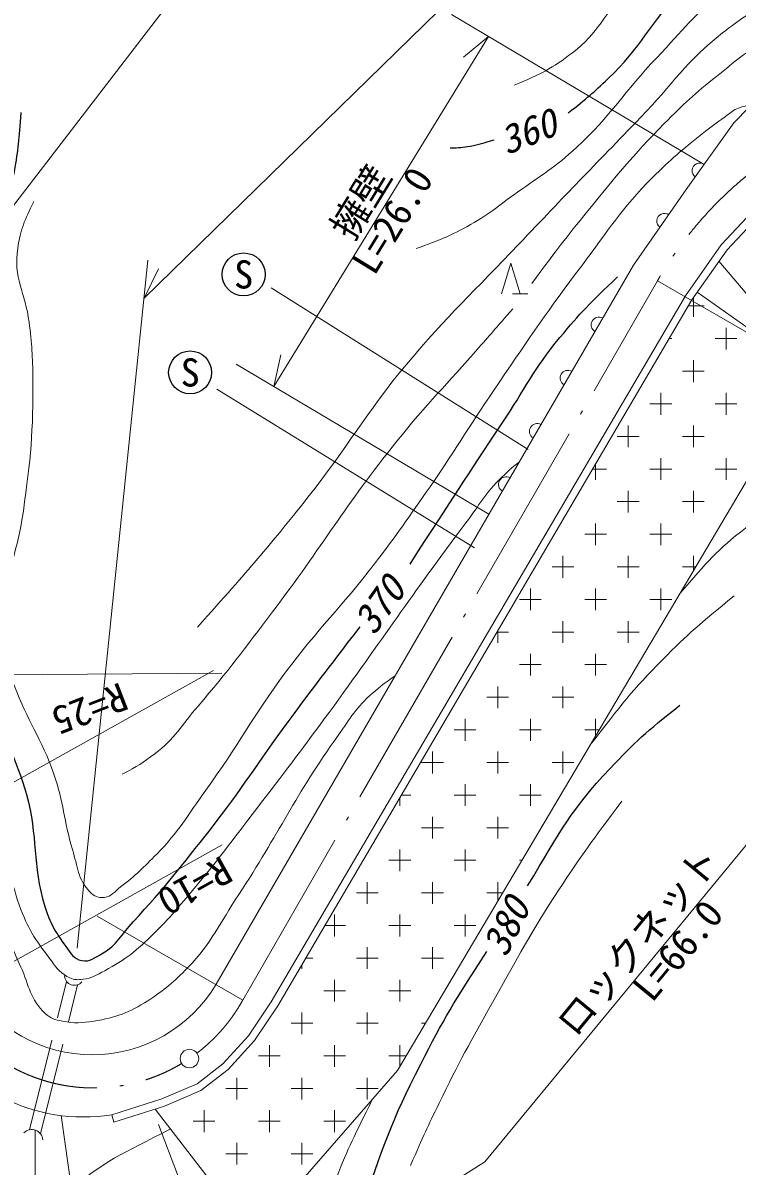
# Model space of a CAD drawing. Units: millimetres, scale not verified. Extents: x 40000 to 680144, y 20000 to 380000.
# Drawn here: x 119738 to 166182, y 243147 to 317526 of the extents above; entities that cross this region are included whole.
import ezdxf
from ezdxf.enums import TextEntityAlignment as Align

# ---------------------------------------------------------------- set-up
doc = ezdxf.new("R2010")
doc.units = ezdxf.units.MM
doc.header["$LTSCALE"] = 1000
doc.linetypes.add('DASHED', pattern=[7.5, 6, -1.5])
doc.linetypes.add('LONG_DASHED_DOTTED', pattern=[15.25, 12, -1.5, 0.25, -1.5])
for name, color, linetype, lineweight in [('M-BGD', 7, 'Continuous', 13), ('M-BMK', 2, 'LONG_DASHED_DOTTED', 13), ('M-STR-HTXT', 7, 'Continuous', 13), ('M-STR-STRC', 7, 'Continuous', 25)]:
    doc.layers.add(name, color=color, linetype=linetype, lineweight=lineweight)
doc.styles.add('ＭＳ ゴシック', font='')
doc.styles.get('ＭＳ ゴシック').set_extended_font_data('MS Gothic')

msp = doc.modelspace()

# ---------------------------------------------------------------- linework, layer by layer
at = {"layer": 'M-BGD'}
for p, q in [((167945, 298532), (165004, 302019)), ((150869, 299903), (151469, 301903)), ((151469, 301903), (152069, 299903)), ((151569, 299903), (152569, 299903)), ((163010, 299107), (164049, 299107)), ((163342, 299641), (163342, 298400)), ((165463, 297692), (165463, 296278)), ((161766, 296985), (161928, 296985)), ((164756, 296985), (166171, 296985)), ((163342, 295571), (163342, 294157)), ((162635, 294864), (164049, 294864)), ((161221, 293450), (161221, 292036)), ((165463, 293450), (165463, 292036)), ((160514, 292743), (161928, 292743)), ((164756, 292743), (166171, 292743)), ((159100, 291328), (159100, 289914)), ((163342, 291328), (163342, 289914)), ((158392, 290621), (159807, 290621)), ((162635, 290621), (164049, 290621)), ((156978, 288821), (156978, 287793)), ((161221, 289207), (161221, 287793)), ((165463, 289207), (165463, 287793)), ((156790, 288500), (157685, 288500)), ((160514, 288500), (161928, 288500)), ((164756, 288500), (166171, 288500)), ((158392, 286379), (159807, 286379)), ((159100, 287086), (159100, 285672)), ((162635, 286379), (164049, 286379)), ((163342, 287086), (163342, 285672)), ((156978, 284965), (156978, 283550)), ((161221, 284965), (161221, 283550)), ((156271, 284257), (157685, 284257)), ((160514, 284257), (161928, 284257)), ((154857, 282843), (154857, 281429)), ((159100, 282843), (159100, 281429)), ((163342, 282843), (163342, 281884)), ((154150, 282136), (155564, 282136)), ((158392, 282136), (159807, 282136)), ((162635, 282136), (163491, 282136)), ((152736, 280722), (152736, 279308)), ((156978, 280722), (156978, 279308)), ((161221, 280722), (161221, 279308)), ((152028, 280015), (153443, 280015)), ((156271, 280015), (157685, 280015)), ((160514, 280015), (161928, 280015)), ((154857, 278601), (154857, 277186)), ((159100, 278601), (159100, 277186)), ((150570, 277893), (151321, 277893)), ((150614, 277969), (150614, 277186)), ((154150, 277893), (155564, 277893)), ((158392, 277893), (159807, 277893)), ((152736, 276479), (152736, 275065)), ((156978, 276479), (156978, 275065)), ((152028, 275772), (153443, 275772)), ((156271, 275772), (157685, 275772)), ((150614, 274358), (150614, 272944)), ((154857, 274358), (154857, 272944)), ((149907, 273651), (151321, 273651)), ((154150, 273651), (155564, 273651)), ((148493, 272237), (148493, 270822)), ((152736, 272237), (152736, 270822)), ((156978, 272237), (156978, 271132)), ((147786, 271530), (149200, 271530)), ((152028, 271530), (153443, 271530)), ((156271, 271530), (157213, 271530)), ((146372, 270115), (146372, 268701)), ((150614, 270115), (150614, 268701)), ((154857, 270115), (154857, 268701)), ((145664, 269408), (147079, 269408)), ((149907, 269408), (151321, 269408)), ((154150, 269408), (155564, 269408)), ((148493, 267994), (148493, 266580)), ((152736, 267994), (152736, 266580)), ((144250, 267117), (144250, 266580)), ((144350, 267287), (144957, 267287)), ((147786, 267287), (149200, 267287)), ((152028, 267287), (153443, 267287)), ((146372, 265873), (146372, 264458)), ((150614, 265873), (150614, 264458)), ((145664, 265166), (147079, 265166)), ((149907, 265166), (151321, 265166)), ((144250, 263751), (144250, 262337)), ((148493, 263751), (148493, 262337)), ((143543, 263044), (144957, 263044)), ((147786, 263044), (149200, 263044)), ((152028, 263044), (152191, 263044)), ((142129, 261630), (142129, 260216)), ((146372, 261630), (146372, 260216)), ((150614, 261630), (150614, 260380)), ((141422, 260923), (142836, 260923)), ((145664, 260923), (147079, 260923)), ((149907, 260923), (150935, 260923)), ((140008, 259509), (140008, 258094)), ((144250, 259509), (144250, 258094)), ((148493, 259509), (148493, 258094)), ((139374, 258802), (140715, 258802)), ((143543, 258802), (144957, 258802)), ((147786, 258802), (149200, 258802)), ((142129, 257387), (142129, 255973)), ((146372, 257387), (146372, 255973)), ((138129, 256680), (138593, 256680)), ((141422, 256680), (142836, 256680)), ((145664, 256680), (147079, 256680)), ((137886, 256266), (137886, 255973)), ((140008, 255266), (140008, 253852)), ((144250, 255266), (144250, 253852)), ((139301, 254559), (140715, 254559)), ((143543, 254559), (144957, 254559)), ((137886, 253145), (137886, 251731)), ((142129, 253145), (142129, 251731)), ((137179, 252438), (138593, 252438)), ((141422, 252438), (142836, 252438)), ((145664, 252438), (145913, 252438)), ((135765, 251023), (135765, 249609)), ((140008, 251023), (140008, 249609)), ((144250, 251023), (144250, 249628)), ((135058, 250316), (136472, 250316)), ((139301, 250316), (140715, 250316)), ((143543, 250316), (144657, 250316)), ((133644, 248902), (133644, 247488)), ((137886, 248902), (137886, 247488)), ((142129, 248902), (142129, 247488)), ((132937, 248195), (134351, 248195)), ((137179, 248195), (138593, 248195)), ((141422, 248195), (142836, 248195)), ((125512, 246495), (125662, 246018)), ((131522, 246781), (131522, 245367)), ((135765, 246781), (135765, 245367)), ((140008, 246781), (140008, 245367)), ((128975, 246033), (128976, 246031)), ((130815, 246074), (132229, 246074)), ((135058, 246074), (136472, 246074)), ((139301, 246074), (140715, 246074)), ((133644, 244659), (133644, 243245)), ((137886, 244659), (137886, 243245)), ((132937, 243952), (134351, 243952)), ((137179, 243952), (138593, 243952))]:
    msp.add_line(p, q, dxfattribs=at)
at = {"layer": 'M-BGD', "linetype": 'DASHED'}
for p, q in [((120173, 245513), (122580, 255167)), ((120883, 245252), (123300, 254947))]:
    msp.add_line(p, q, dxfattribs=at)
at = {"layer": 'M-BGD'}
for points in [[(132310, 254978), (159445, 301766), (162868, 306680), (165960, 311014), (167948, 313030), (169052, 313747), (171288, 314410), (174021, 314686), (180564, 314879), (185616, 314686), (189886, 314207), (205165, 311909)], [(125512, 246495), (128770, 247516), (131061, 248510), (132745, 249808), (134411, 251630), (135883, 253839), (162821, 299773), (165140, 303086), (167137, 305211), (169511, 307144), (172015, 308690), (175199, 310052), (178567, 310935), (181548, 311174), (185008, 311064), (188358, 310530), (204504, 307940)], [(125662, 246018), (128945, 247047), (131317, 248076), (133085, 249438), (134806, 251321), (136307, 253573), (163242, 299502), (165529, 302769), (167479, 304845), (169802, 306736), (172245, 308245), (175361, 309578), (178651, 310440), (181560, 310674), (184961, 310565), (188279, 310037), (204389, 307452)], [(128338, 246857), (134720, 238592), (144100, 249375), (170406, 293819), (166907, 297656), (163591, 300000)]]:
    msp.add_lwpolyline(points, dxfattribs=at)
for centre, radius, start, end in [((163751, 307910), 500, 54.97647, 234.97647), ((161455, 304635), 500, 54.97647, 234.97647), ((157189, 297876), 500, 59.88829, 239.88829), ((155182, 294416), 500, 59.88829, 239.88829), ((153175, 290956), 500, 59.88829, 239.88829), ((151169, 287495), 500, 59.88829, 239.88829), ((123090, 255547), 636, 182.23225, 319.96115), ((124247, 259780), 9384, 211.21982, 329.22262), ((123661, 257811), 11466, 205.99205, 279.29011), ((120315, 244802), 725, 4.9511, 135.02177)]:
    msp.add_arc(centre, radius, start, end, dxfattribs=at)
for points, knots in [([(85894, 330266), (88173, 329217), (88933, 328933), (90953, 328280), (94060, 327277), (95926, 327156), (99153, 326665), (101502, 326308), (102877, 326506), (105199, 326003), (106834, 325649), (107814, 325482), (109257, 324636), (111538, 323299), (112293, 321801), (113854, 319667), (115088, 317979), (115755, 316942), (116380, 314946), (116949, 313129), (116973, 312004), (116918, 310101), (116845, 307570), (115940, 306249), (115759, 303724), (115582, 301255), (115779, 299862), (115800, 297388), (115828, 294233), (115949, 292466), (115883, 289313), (115848, 287643), (115724, 286712), (115593, 285047), (115386, 282414), (114796, 280956), (114930, 278318), (115009, 276767), (115143, 275893), (115510, 274384), (116004, 272356), (116543, 271294), (117125, 269290), (117695, 267331), (117931, 266211), (118450, 264238), (118902, 262523), (118982, 261507), (119610, 259849), (120149, 258424), (120676, 257707), (121598, 256494), (121983, 255987), (122221, 255660), (122799, 255390), (123103, 255248), (123321, 255265), (123654, 255307), (124240, 255382), (124541, 255581), (125062, 255859), (126434, 256592), (127132, 257168), (128237, 258261), (129329, 259340), (129875, 260010), (130860, 261187), (132651, 263328), (133552, 264609), (135256, 266819), (136999, 269079), (137960, 270357), (139646, 272658), (143159, 277453), (144971, 280253), (148549, 284999), (149437, 286176), (149816, 286948), (150882, 287967), (151310, 288376), (151471, 288538), (152022, 288967)], [0, 0, 0, 0, 1, 1, 1, 2, 2, 2, 3, 3, 3, 4, 4, 4, 5, 5, 5, 6, 6, 6, 7, 7, 7, 8, 8, 8, 9, 9, 9, 10, 10, 10, 11, 11, 11, 12, 12, 12, 13, 13, 13, 14, 14, 14, 15, 15, 15, 16, 16, 16, 17, 17, 17, 18, 18, 18, 19, 19, 19, 20, 20, 20, 21, 21, 21, 22, 22, 22, 23, 23, 23, 24, 24, 24, 25, 25, 25, 26, 26, 26, 27, 27, 27, 27]), ([(151693, 313465), (153449, 314209), (154127, 314553), (155472, 315577), (157159, 316863), (157570, 318141), (159033, 319677), (160635, 321358), (161410, 322485), (163340, 323777), (164708, 324692), (165623, 325046), (167233, 325392), (169036, 325779), (170124, 325706), (171954, 325474), (174242, 325184), (175474, 324720), (177710, 324149), (181436, 323199), (183489, 322535), (187193, 321499), (190315, 320626), (192042, 320058), (195185, 319263), (198738, 318364), (200776, 318060), (204337, 317192), (208629, 316146), (211067, 315656), (215270, 314293), (217776, 313481), (219320, 313287), (221605, 311974), (222287, 311583), (222669, 311334), (223220, 310774), (223706, 310280), (223871, 310038), (224297, 309366)], [0, 0, 0, 0, 1, 1, 1, 2, 2, 2, 3, 3, 3, 4, 4, 4, 5, 5, 5, 6, 6, 6, 7, 7, 7, 8, 8, 8, 9, 9, 9, 10, 10, 10, 11, 11, 11, 12, 12, 12, 13, 13, 13, 13]), ([(101463, 323643), (104016, 322877), (105039, 322620), (107012, 321352), (108697, 320269), (109614, 319544), (110904, 318011), (111975, 316739), (112448, 315886), (113058, 314340), (113829, 312384), (113951, 311161), (114134, 309067), (114318, 306976), (113806, 305807), (113720, 303711), (113596, 300662), (113717, 298949), (113748, 295898), (113791, 291660), (114191, 289278), (113921, 285048), (113775, 282768), (113182, 281552), (112954, 279278), (112710, 276838), (112174, 275432), (112568, 273011), (112845, 271308), (113290, 270410), (113948, 268815), (115110, 266002), (116061, 264560), (117289, 261775), (118256, 259580), (118628, 258278), (119608, 256088), (120149, 254877), (120218, 253990), (121181, 253079), (121532, 252747), (121839, 252675), (122313, 252582), (123096, 252428), (123569, 252453), (124356, 252582), (125801, 252818), (126636, 253108), (127862, 253907), (128966, 254626), (129546, 255109), (130457, 256060), (132021, 257694), (132529, 258918), (133770, 260809), (136386, 264793), (137461, 267282), (140230, 271162), (141036, 272291), (141426, 273005), (142474, 273915), (143013, 274384), (143235, 274570), (143933, 275020)], [0, 0, 0, 0, 1, 1, 1, 2, 2, 2, 3, 3, 3, 4, 4, 4, 5, 5, 5, 6, 6, 6, 7, 7, 7, 8, 8, 8, 9, 9, 9, 10, 10, 10, 11, 11, 11, 12, 12, 12, 13, 13, 13, 14, 14, 14, 15, 15, 15, 16, 16, 16, 17, 17, 17, 18, 18, 18, 19, 19, 19, 20, 20, 20, 21, 21, 21, 21]), ([(145311, 302837), (146864, 303404), (147369, 303600), (148603, 304266), (149971, 305004), (150628, 305601), (151895, 306502), (153433, 307596), (154360, 308141), (155746, 309422), (157993, 311497), (158852, 313049), (160964, 315261), (162649, 317025), (163460, 318184), (165416, 319643), (166419, 320392), (166992, 320867), (168176, 321272), (169205, 321624), (169851, 321673), (170937, 321631), (172953, 321553), (174044, 321116), (176017, 320692), (179068, 320038), (180759, 319589), (183802, 318898), (188953, 317728), (191862, 317176), (196999, 315944), (199684, 315299), (201190, 314938), (203845, 314177), (205829, 313608), (206981, 313397), (208897, 312631), (210618, 311943), (211638, 311633), (213204, 310643), (214118, 310066), (214689, 309754), (215358, 308904), (215974, 308120), (216341, 307659), (216683, 306723), (216870, 306210), (216882, 305888), (216904, 305343), (216926, 304773), (216885, 304540), (216775, 303888)], [0, 0, 0, 0, 1, 1, 1, 2, 2, 2, 3, 3, 3, 4, 4, 4, 5, 5, 5, 6, 6, 6, 7, 7, 7, 8, 8, 8, 9, 9, 9, 10, 10, 10, 11, 11, 11, 12, 12, 12, 13, 13, 13, 14, 14, 14, 15, 15, 15, 16, 16, 16, 17, 17, 17, 17]), ([(131103, 278211), (134609, 282175), (135581, 283268), (138267, 286659), (140879, 289955), (141992, 292073), (144681, 295305), (147350, 298512), (149108, 300077), (151974, 303109), (155056, 306367), (156810, 308165), (159925, 311391), (161997, 313536), (162882, 315046), (165240, 316871), (166323, 317710), (166950, 318208), (168221, 318721), (169351, 319176), (169996, 319468), (171203, 319632), (171931, 319731), (172227, 319757), (173080, 319742)], [0, 0, 0, 0, 1, 1, 1, 2, 2, 2, 3, 3, 3, 4, 4, 4, 5, 5, 5, 6, 6, 6, 7, 7, 7, 8, 8, 8, 8]), ([(152831, 300578), (154529, 302869), (155006, 303491), (156476, 305299), (158334, 307585), (159381, 308870), (161445, 310972), (162697, 312247), (163435, 312934), (164841, 314037), (166076, 315006), (166705, 315709), (168153, 316314), (170089, 317123), (171356, 317143), (173454, 317184), (175442, 317223), (176558, 316960), (178506, 316563), (179948, 316269), (180793, 316177), (182150, 315610), (182861, 315314), (183135, 315196), (183924, 314751)], [0, 0, 0, 0, 1, 1, 1, 2, 2, 2, 3, 3, 3, 4, 4, 4, 5, 5, 5, 6, 6, 6, 7, 7, 7, 8, 8, 8, 8]), ([(120458, 305899), (119821, 304689), (119608, 304097), (119402, 302856), (119092, 300985), (119907, 299940), (120141, 298059), (120319, 296627), (120376, 295816), (120389, 294373), (120421, 291000), (120241, 289100), (119768, 285760), (119409, 283222), (118728, 281881), (118433, 279334), (118335, 278488), (118262, 277997), (118377, 277153), (118528, 276051), (118795, 275464), (119178, 274420), (120027, 272106), (120941, 270985), (121752, 268657), (122403, 266790), (122395, 265636), (122967, 263743), (123304, 262627), (123290, 261821), (124099, 260982), (124371, 260700), (124648, 260577), (125038, 260623), (125525, 260681), (125694, 261019), (126087, 261313), (127088, 262065), (127583, 262574), (128461, 263467), (129890, 264920), (130438, 265959), (131636, 267608), (133763, 270536), (134669, 272377), (136826, 275283), (138946, 278137), (140436, 279498), (142596, 282323), (144065, 284244), (144841, 285356), (146213, 287347), (148018, 289968), (148914, 291513), (150713, 294139), (152763, 297132), (153882, 298833), (156075, 301724), (157814, 304015), (158650, 305434), (160686, 307466), (161875, 308654), (162598, 309266), (163916, 310310), (164483, 310759), (164807, 311003), (165397, 311420), (165691, 311627), (165830, 311790), (166158, 311935), (166497, 312086), (166669, 312104), (167082, 312152)], [0, 0, 0, 0, 1, 1, 1, 2, 2, 2, 3, 3, 3, 4, 4, 4, 5, 5, 5, 6, 6, 6, 7, 7, 7, 8, 8, 8, 9, 9, 9, 10, 10, 10, 11, 11, 11, 12, 12, 12, 13, 13, 13, 14, 14, 14, 15, 15, 15, 16, 16, 16, 17, 17, 17, 18, 18, 18, 19, 19, 19, 20, 20, 20, 21, 21, 21, 22, 22, 22, 23, 23, 23, 24, 24, 24, 24]), ([(126204, 268650), (127201, 269161), (127539, 269388), (128316, 269975), (129622, 270963), (130061, 271842), (131132, 273081), (133127, 275390), (134132, 276779), (135977, 279210), (139219, 283480), (140693, 286130), (144052, 290308), (146034, 292774), (147317, 294010), (149394, 296396), (150253, 297381), (150523, 297690), (151589, 298922)], [0, 0, 0, 0, 1, 1, 1, 2, 2, 2, 3, 3, 3, 4, 4, 4, 5, 5, 5, 6, 6, 6, 6]), ([(162461, 280395), (164265, 282472), (164858, 283227), (166729, 284658), (168211, 285790), (168849, 286176), (170767, 287205)], [0, 0, 0, 0, 1, 1, 1, 2, 2, 2, 2]), ([(156634, 270551), (158709, 273231), (159330, 274073), (161325, 276086), (163043, 277819), (163724, 278401), (165984, 280248)], [0, 0, 0, 0, 1, 1, 1, 2, 2, 2, 2]), ([(158690, 266882), (156670, 264207), (156107, 263432), (154591, 261126), (152766, 258351), (151910, 256692), (150284, 253796), (148867, 251272), (148062, 249861), (146805, 247253), (146048, 245682), (145798, 245154), (144942, 243195)], [0, 0, 0, 0, 1, 1, 1, 2, 2, 2, 3, 3, 3, 4, 4, 4, 4]), ([(115261, 248570), (116050, 247510), (116293, 247144), (116831, 246156), (117546, 244842), (117621, 243957), (118239, 242594), (118709, 241557), (118912, 240919), (119619, 240027), (119830, 239762), (119978, 239574), (120309, 239502), (120557, 239449), (120717, 239528), (120944, 239640), (121826, 240077), (121990, 240766), (122711, 241435), (124948, 243507), (126193, 243921), (129333, 245569)], [0, 0, 0, 0, 1, 1, 1, 2, 2, 2, 3, 3, 3, 4, 4, 4, 5, 5, 5, 6, 6, 6, 7, 7, 7, 7]), ([(142460, 247489), (141273, 245085), (140923, 244398), (140104, 242346), (139370, 240509), (139152, 239856), (138420, 237570)], [0, 0, 0, 0, 1, 1, 1, 2, 2, 2, 2])]:
    msp.add_open_spline(points, degree=3, knots=knots, dxfattribs=at)
at = {"layer": 'M-BGD', "lineweight": 25}
for points, knots in [([(155192, 311663), (156455, 312639), (156819, 312985), (157801, 313899), (159944, 315893), (160525, 317598), (162646, 319614), (164012, 320912), (164860, 321678), (166622, 322347), (168385, 323016), (169544, 322977), (171426, 322844), (173907, 322668), (175169, 321815), (177596, 321270), (179917, 320749), (181232, 320522), (183559, 320028), (189679, 318730), (193111, 318018), (199212, 316632), (203463, 315667), (205908, 315345), (210062, 314023), (213207, 313023), (215219, 312922), (218013, 311166), (219093, 310488), (219554, 310217), (220663, 309261)], [0, 0, 0, 0, 1, 1, 1, 2, 2, 2, 3, 3, 3, 4, 4, 4, 5, 5, 5, 6, 6, 6, 7, 7, 7, 8, 8, 8, 9, 9, 9, 10, 10, 10, 10]), ([(119604, 311698), (119490, 309899), (119422, 309339), (119169, 307847), (118800, 305665), (117871, 304585), (117679, 302380), (117480, 300106), (118354, 298874), (118514, 296597), (118680, 294219), (118685, 292872), (118514, 290495), (118336, 288028), (118074, 286657), (117603, 284229), (117156, 281925), (116105, 280734), (116195, 278390), (116274, 276313), (117063, 275265), (117727, 273296), (118522, 270939), (119285, 269726), (119963, 267333), (120749, 264557), (120309, 262800), (121164, 260044), (121505, 258946), (121854, 258366), (122531, 257436), (122847, 257000), (123037, 256628), (123566, 256525), (124103, 256420), (124414, 256712), (124891, 256980), (125879, 257534), (126153, 258217), (126920, 259051), (128989, 261298), (130042, 262655), (131931, 265055), (134016, 267705), (134975, 269346), (136983, 272054), (138785, 274483), (139376, 275255), (141662, 278224)], [0, 0, 0, 0, 1, 1, 1, 2, 2, 2, 3, 3, 3, 4, 4, 4, 5, 5, 5, 6, 6, 6, 7, 7, 7, 8, 8, 8, 9, 9, 9, 10, 10, 10, 11, 11, 11, 12, 12, 12, 13, 13, 13, 14, 14, 14, 15, 15, 15, 16, 16, 16, 16]), ([(147531, 309385), (148129, 309412), (148318, 309428), (148815, 309510), (149442, 309612), (149669, 309694), (150389, 309924)], [0, 0, 0, 0, 1, 1, 1, 2, 2, 2, 2]), ([(144913, 282310), (147802, 286772), (148531, 287917), (150904, 291475), (152361, 293660), (152986, 295028), (154659, 297052), (156014, 298692), (156579, 299267), (158413, 301000)], [0, 0, 0, 0, 1, 1, 1, 2, 2, 2, 3, 3, 3, 3]), ([(152562, 261374), (154747, 265012), (155410, 266349), (157904, 268994), (159553, 270744), (160254, 271398), (162459, 273135)], [0, 0, 0, 0, 1, 1, 1, 2, 2, 2, 2]), ([(141546, 239799), (143221, 244536), (143689, 246032), (145605, 249779), (147116, 252736), (147747, 253788), (149911, 257109)], [0, 0, 0, 0, 1, 1, 1, 2, 2, 2, 2])]:
    msp.add_open_spline(points, degree=3, knots=knots, dxfattribs=at)
at = {"layer": 'M-BMK'}
msp.add_line((134038, 253955), (160999, 300742), dxfattribs=at)
at = {"layer": 'M-BMK', "linetype": 'Continuous'}
msp.add_circle((130572, 250148), 600, dxfattribs=at)
at = {"layer": 'M-BMK'}
for centre, radius, start, end in [((182781, 288132), 25169, 79.62088, 149.93321), ((124348, 259297), 11065, 208.86919, 301.1168), ((124348, 259297), 11065, 307.3311, 331.13081)]:
    msp.add_arc(centre, radius, start, end, dxfattribs=at)
at = {"layer": 'M-STR-HTXT'}
for p, q in [((108074, 291279), (130761, 320800)), ((164038, 308320), (147604, 318068)), ((136063, 293860), (150022, 316634)), ((150022, 316634), (148380, 315294)), ((123268, 257319), (127870, 302084)), ((127616, 299617), (128557, 301515)), ((160999, 300742), (183917, 287536)), ((135882, 300277), (152591, 289779)), ((150048, 285564), (133615, 295312)), ((136063, 293860), (136512, 295931)), ((132341, 293693), (149112, 283381)), ((106210, 275012), (132669, 275211)), ((109689, 262837), (132134, 275394)), ((114658, 253955), (132690, 264043)), ((134038, 253955), (124558, 259417)), ((122228, 246435), (124588, 229830)), ((128555, 245864), (133828, 231977))]:
    msp.add_line(p, q, dxfattribs=at)
for points in [[(127616, 299617), (172218, 343188), (203339, 341790), (234588, 324794)], [(133415, 233065), (149785, 243424), (181404, 281757)], [(120532, 245493), (120532, 223021), (141957, 223021)]]:
    msp.add_lwpolyline(points, dxfattribs=at)
at = {"layer": 'M-STR-STRC'}
for centre in [(134094, 301161), (130616, 294784)]:
    msp.add_circle(centre, 1398, dxfattribs=at)

# ---------------------------------------------------------------- texts
at = {"layer": 'M-BGD', "style": 'ＭＳ ゴシック', "oblique": 15}
for s, rotation, p in [('370', 54.513, (142905, 279646)), ('380', 63.905, (151150, 258736))]:
    msp.add_text(s, height=1833, rotation=rotation, dxfattribs=at).set_placement(p, align=Align.MIDDLE_CENTER)
at = {"layer": 'M-STR-HTXT', "style": 'ＭＳ ゴシック', "oblique": 15}
msp.add_text('360', height=1833, rotation=21.801, dxfattribs=at).set_placement((152582, 310454), align=Align.MIDDLE_CENTER)
at = {"layer": 'M-STR-HTXT', "style": 'ＭＳ ゴシック'}
for s, rotation, p in [('擁壁', 58.495, (142961, 305114)), ('R=25', 201.202, (123555, 274259)), ('R=10', 209.224, (130204, 262652)), ('ロックネット', 50.482, (160870, 256863))]:
    msp.add_text(s, height=1833, rotation=rotation, dxfattribs=at).set_placement(p, align=Align.BOTTOM_CENTER)
for s, rotation, p in [('L=26.0', 58.495, (142984, 305151)), ('L=66.0', 50.482, (161615, 257766))]:
    msp.add_text(s, height=1833, rotation=rotation, dxfattribs=at).set_placement(p, align=Align.TOP_CENTER)
at = {"layer": 'M-STR-STRC', "style": 'ＭＳ ゴシック'}
for p in [(134094, 301161), (130616, 294784)]:
    msp.add_text('S', height=1833, dxfattribs=at).set_placement(p, align=Align.MIDDLE_CENTER)

doc.saveas('drawing.dxf')
